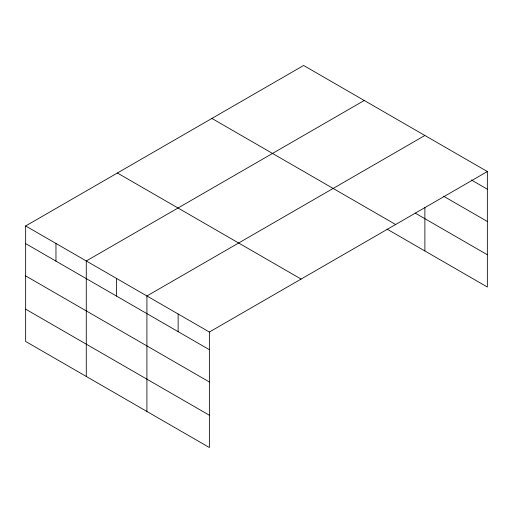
<?xml version="1.0" encoding="UTF-8"?>
<svg xmlns="http://www.w3.org/2000/svg" width="513" height="513" viewBox="0 0 513 513"><rect width="100%" height="100%" fill="white"/><g stroke="black" fill="none" stroke-linecap="round" stroke-linejoin="round"><path stroke-width="0.77" d="M386.988 229.093L487.35 287.036L487.35 171.547L303.625 65.478L25.65 225.964L25.65 341.453L209.375 447.522L209.375 332.033L25.65 225.964M364.256 100.477L86.28 260.97L86.28 376.459M424.886 135.483L146.91 295.969L146.91 411.458M209.375 332.033L487.35 171.547M471.389 179.986L487.35 189.207M443.623 196.242L487.35 221.488M415.241 213.119L487.35 254.756M211.895 118.439L395.619 224.508M117.381 173.003L301.105 279.072M25.65 243.624L209.375 349.693M25.65 275.904L209.375 381.98M25.65 309.166L209.375 415.241M424.886 207.598L424.886 250.972M178.139 314.001L178.139 331.661M116.592 278.469L116.592 296.129M55.962 243.463L55.962 261.123"/></g></svg>
